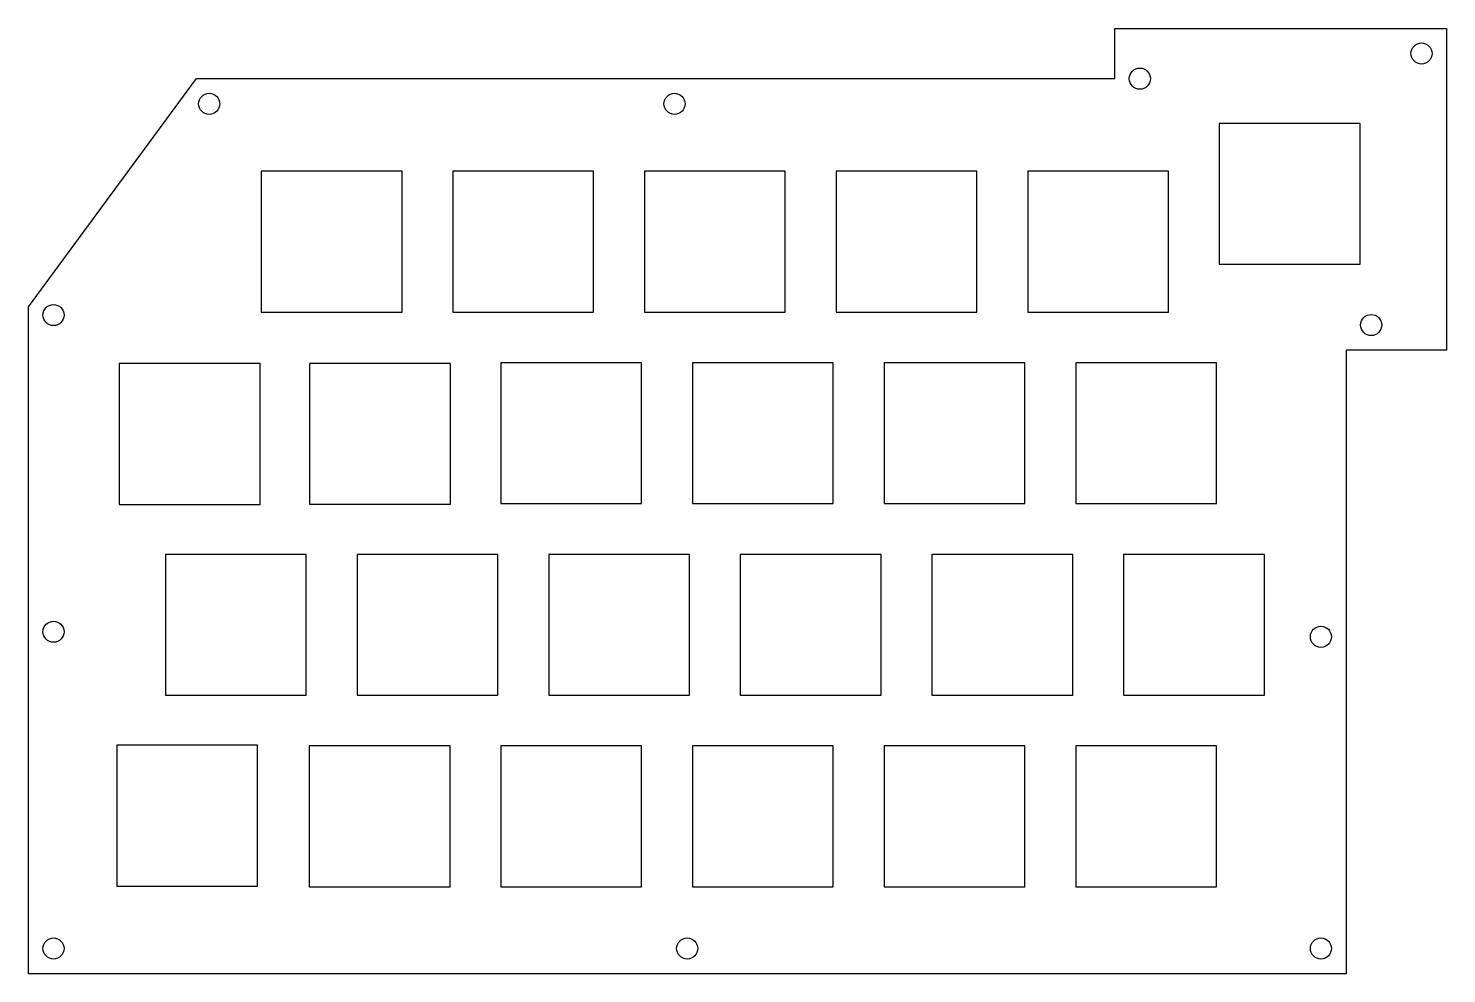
# Model space of a CAD drawing. Header units: millimetres. Extents: x -237 to -96, y -67 to 27.
import ezdxf

# ---------------------------------------------------------------- set-up
doc = ezdxf.new("R2010")
doc.units = ezdxf.units.MM
doc.layers.get('0').update_dxf_attribs({"linetype": 'CONTINUOUS'})

msp = doc.modelspace()

# ---------------------------------------------------------------- linework, layer by layer
for points in [[(-237.26, -0.83), (-220.54, 21.86), (-129.26, 21.86), (-129.26, 26.86), (-96.26, 26.86), (-96.26, -5.14), (-106.26, -5.14), (-106.26, -67.14), (-237.26, -67.14)], [(-104.86, 17.41), (-118.86, 17.41), (-118.86, 3.41), (-104.86, 3.41)], [(-200.11, 12.65), (-214.11, 12.65), (-214.11, -1.35), (-200.11, -1.35)], [(-181.06, 12.65), (-195.06, 12.65), (-195.06, -1.35), (-181.06, -1.35)], [(-162.01, 12.65), (-176.01, 12.65), (-176.01, -1.35), (-162.01, -1.35)], [(-142.96, 12.65), (-156.96, 12.65), (-156.96, -1.35), (-142.96, -1.35)], [(-123.91, 12.65), (-137.91, 12.65), (-137.91, -1.35), (-123.91, -1.35)], [(-214.23, -6.47), (-228.23, -6.47), (-228.23, -20.47), (-214.23, -20.47)], [(-195.3, -6.45), (-209.3, -6.45), (-209.3, -20.45), (-195.3, -20.45)], [(-176.29, -6.4), (-190.29, -6.4), (-190.29, -20.4), (-176.29, -20.4)], [(-157.24, -6.4), (-171.24, -6.4), (-171.24, -20.4), (-157.24, -20.4)], [(-138.19, -6.4), (-152.19, -6.4), (-152.19, -20.4), (-138.19, -20.4)], [(-119.14, -6.4), (-133.14, -6.4), (-133.14, -20.4), (-119.14, -20.4)], [(-209.63, -25.45), (-223.63, -25.45), (-223.63, -39.45), (-209.63, -39.45)], [(-190.58, -25.45), (-204.58, -25.45), (-204.58, -39.45), (-190.58, -39.45)], [(-171.53, -25.45), (-185.53, -25.45), (-185.53, -39.45), (-171.53, -39.45)], [(-152.48, -25.45), (-166.48, -25.45), (-166.48, -39.45), (-152.48, -39.45)], [(-133.43, -25.45), (-147.43, -25.45), (-147.43, -39.45), (-133.43, -39.45)], [(-114.38, -25.45), (-128.38, -25.45), (-128.38, -39.45), (-114.38, -39.45)], [(-214.47, -44.43), (-228.47, -44.43), (-228.47, -58.43), (-214.47, -58.43)], [(-195.34, -44.5), (-209.34, -44.5), (-209.34, -58.5), (-195.34, -58.5)], [(-176.29, -44.5), (-190.29, -44.5), (-190.29, -58.5), (-176.29, -58.5)], [(-157.24, -44.5), (-171.24, -44.5), (-171.24, -58.5), (-157.24, -58.5)], [(-138.19, -44.5), (-152.19, -44.5), (-152.19, -58.5), (-138.19, -58.5)], [(-119.14, -44.5), (-133.14, -44.5), (-133.14, -58.5), (-119.14, -58.5)]]:
    msp.add_lwpolyline(points, close=True)
for centre in [(-98.76, 24.36), (-126.76, 21.86), (-219.28, 19.36), (-173.02, 19.36), (-234.76, -1.65), (-103.76, -2.64), (-234.76, -33.14), (-108.76, -33.64), (-234.76, -64.64), (-171.76, -64.64), (-108.76, -64.64)]:
    msp.add_circle(centre, 1.05)

doc.saveas('drawing.dxf')
